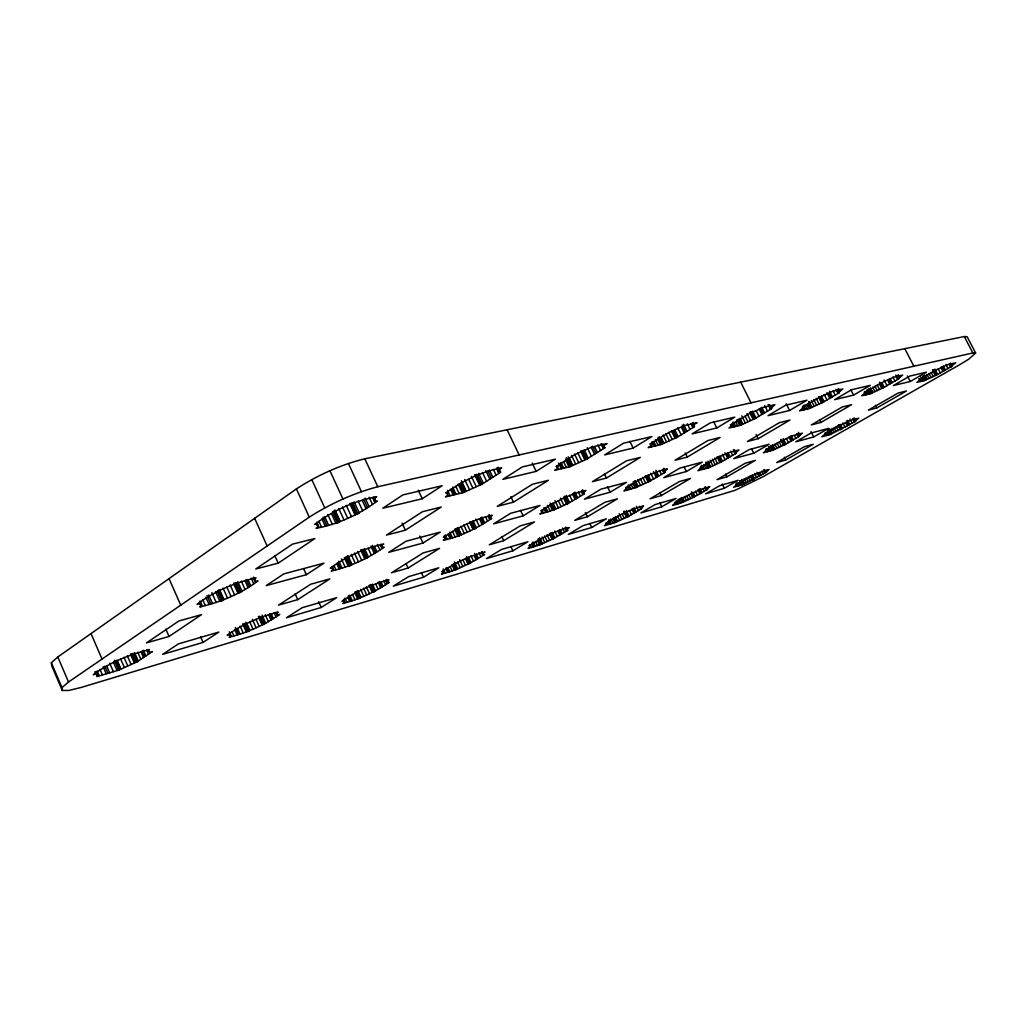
<?xml version="1.0" encoding="UTF-8"?>
<svg xmlns="http://www.w3.org/2000/svg" width="1027" height="1027" viewBox="0 0 1027 1027"><rect width="100%" height="100%" fill="white"/><g stroke="black" fill="none" stroke-linecap="round" stroke-linejoin="round"><path stroke-width="1.5" d="M98.9 675.227L96.692 674.957L96.268 673.892L93.277 674.778C109.812 662.287 129.453 654.674 149.39 649.513L147.31 650.913L149.313 651.272L149.518 652.415L152.381 651.58L137.079 661.824L118.785 670.079L96.885 676.588L98.9 675.227L97.039 670.913M372.557 497.44L374.534 501.702L375.279 499.738L373.956 496.888M582.694 494.141L583.721 491.817L585.916 490.482C569.638 493.974 554.76 501.998 540.857 510.945L542.731 510.432L541.961 512.64L539.83 513.949C555.928 510.368 570.678 502.498 584.479 493.666L582.694 494.141L581.308 491.265M380.465 545.067L381.736 547.827L382.403 546.313L381.389 545.542L383.687 544.066C364.418 548.213 346.266 556.737 330.219 568.124L332.761 567.443L332.273 568.894L333.493 569.561L332.222 566.788M385.947 580.178L387.23 582.951L387.834 581.731L386.948 581.179L388.989 579.908C372.172 584.055 356.292 591.513 342.004 601.231L344.212 600.59L343.75 601.745L344.79 602.233L343.519 599.447M202.049 605.455L199.777 606.983C220.664 602.194 240.806 593.722 258.034 580.884L255.184 581.641L255.389 580.127L253.733 579.446L256.082 577.867C234.913 582.54 214.489 591.154 197.133 604.261L200.137 603.44L200.149 604.877L202.049 605.455L200.149 601.167M663.789 472.471L667.396 468.89C652.299 472.15 638.64 479.879 625.623 487.928L627.266 487.478L623.941 490.932C638.884 487.594 652.44 480.02 665.355 472.048L663.789 472.471L662.479 469.788M496.567 468.517L498.519 472.625L499.7 470.713L498.313 467.298M692.801 427.065L694.663 424.151L697.089 422.675L684.008 425.704L668.256 432.829L650.271 443.844L652.081 443.407L650.515 446.206L648.153 447.656L661.427 444.421L676.742 437.489L694.522 426.667L692.801 427.065L691.428 424.267M489.622 519.007L490.624 517.505L490.072 516.684L492.318 515.272C474.667 519.059 458.312 527.365 443.407 537.391L445.577 536.813L444.73 538.264L445.448 538.995L443.253 540.369C460.712 536.492 476.9 528.353 491.689 518.455L489.622 519.007L488.261 516.119M276.083 612.272L277.341 615.057L277.598 613.864L276.237 613.401L278.304 612.066C260.049 616.649 242.488 624.236 227.147 635.199L229.701 634.442L229.612 635.572L231.152 635.957L229.278 631.746M482.716 555.029L483.062 553.206L485.052 551.987C469.493 555.812 455 563.053 441.636 571.782L443.561 571.217L442.817 572.386L443.459 572.938L441.507 574.119C456.912 570.242 471.29 563.117 484.564 554.49L482.716 555.029L481.419 552.282M603.221 448.08L604.556 445.089L607.06 443.523L591.822 447.053L574.645 454.768L556.056 466.476L558.162 465.976L556.852 467.76L557.173 468.813L554.734 470.34L570.165 466.592L586.815 459.095L605.224 447.605L603.221 448.08L601.154 443.818M566.455 530.561L567.289 528.7L569.228 527.531C554.76 531.087 541.422 538.097 528.866 545.992L530.561 545.491L529.958 547.263L528.045 548.392C542.384 544.785 555.62 537.891 568.085 530.086L566.455 530.561L565.12 527.775M975.65 353.031L968.743 359.193L960.001 364.495L763.138 476.669L735.242 490.251L80.915 687.525L68.77 690.465L62.262 690.465L51.722 665.855L51.35 662.774L57.794 656.998L296.405 488.916C317.369 475.27 340.489 464.807 364.803 458.799L964.289 336.535L967.126 336.702L975.65 353.031L972.864 352.967L377.769 486.747C353.519 493.178 330.424 503.692 309.281 517.146L68.527 682.005L61.992 687.602L62.262 690.465M798.274 436.539L802.318 433.137L792.985 435.615L780.751 441.225L765.898 449.839L767.195 449.492L763.356 452.791L772.843 450.198L784.808 444.704L799.507 436.205L798.274 436.539L796.888 433.766M839.97 391.338L842.846 388.925L832.884 391.236L819.379 397.385L802.639 407.244L804.025 406.923L799.519 410.877L809.661 408.412L822.845 402.391L839.393 392.699L838.083 393.007L839.97 391.338L838.533 388.514M899.729 377.397L902.669 375.073L893.862 377.114L881.256 382.878L865.119 392.237L866.339 391.955L861.692 395.78L870.665 393.598L883.002 387.949L898.946 378.732L897.791 379.002L899.729 377.397L898.368 374.739M771.393 407.95L774.91 404.664L763.549 407.295L749.004 413.894L731.648 424.305L733.227 423.92L728.939 428.028L740.493 425.217L754.678 418.772L771.829 408.541L770.327 408.887L771.393 407.95L769.993 405.151M735.088 453.42L738.965 449.929L728.438 452.714L715.37 458.697L700.042 467.721L701.492 467.324L697.872 470.713L708.54 467.798L721.301 461.945L736.487 453.048L735.088 453.42L733.74 450.712M854.657 421.481L858.816 418.169L850.472 420.39L838.982 425.666L824.591 433.907L825.747 433.599L821.767 436.822L830.252 434.498L855.761 421.186L854.657 421.481L853.206 418.618M706.422 489.648L709.76 486.708C697.076 489.853 685.561 496.362 674.392 502.96L675.74 502.562L672.608 505.425C685.176 502.229 696.627 495.823 707.719 489.276L706.422 489.648L705.113 486.978M950.809 366.575L955.739 362.788L947.908 364.598L936.085 370.015L920.526 378.937L921.617 378.681L916.88 382.365L924.878 380.426L936.457 375.112L951.836 366.331L950.809 366.575L949.397 363.866M316.663 522.294L318.627 526.594L316.059 528.327C338.294 524.194 359.206 514.463 377.333 501.035L374.534 501.702M169.057 636.445L201.497 614.659L178.916 620.95L146.45 642.915L169.057 636.445L165.86 629.192M278.189 563.168L314.84 538.559L292.464 544.143L255.736 568.984L278.189 563.168L274.928 555.928M203.064 642.401L218.828 632.08L178.416 643.89L162.625 654.366L203.064 642.401L200.522 636.65M306.341 574.709L323.98 563.155L283.927 573.849L266.211 585.608L306.341 574.709L303.761 569.022M422.264 498.737L442.136 485.72L402.841 494.924L382.814 508.224L422.264 498.737L418.284 490.238M231.152 635.957L229.149 637.266C247.186 632.606 264.542 625.122 279.78 614.351L277.341 615.057M333.493 569.561L331.246 571.012C350.284 566.75 368.218 558.38 384.149 547.186L381.736 547.827M499.623 470.045L499.109 469.583L501.69 467.914C481.291 471.444 462.535 481.201 445.705 492.986L448.183 492.382L447.207 494.231L448.016 495.245L445.5 496.888L463.626 492.472L481.881 484.295L500.868 472.073L498.519 472.625M297.74 599.627L329.847 578.907L310.667 584.247L278.497 605.134L297.74 599.627L295.173 593.94M405.37 530.189L441.263 507.017L422.469 511.716L386.422 535.093L405.37 530.189L402.109 523.167M321.22 607.471L336.792 597.598L302.092 607.74L286.443 617.753L321.22 607.471L318.64 601.783M422.957 543.052L440.249 532.102L406.153 541.203L388.745 552.333L422.957 543.052L419.709 536.068M536.158 471.38L555.453 459.146L522.332 466.913L502.845 479.378L536.158 471.38L532.204 463.113M344.79 602.233L342.8 603.478C359.424 599.255 375.15 591.911 389.336 582.322L387.23 582.951M408.078 568.047L439.595 548.341L423.111 552.937L391.492 572.796L408.078 568.047L406.127 563.849M513.436 502.164L548.392 480.302L532.371 484.295L497.248 506.362L513.436 502.164L510.83 496.657M423.496 577.225L438.799 567.79L408.682 576.596L393.29 586.147L423.496 577.225L421.532 572.976M523.141 515.836L539.997 505.451L510.624 513.295L493.628 523.86L523.141 515.836L520.509 510.329M633.158 448.067L651.837 436.565L623.543 443.189L604.659 454.91L633.158 448.067L629.859 441.302M503.718 540.69L534.515 521.909L520.188 525.888L489.276 544.811L503.718 540.69L501.728 536.479M606.418 478.056L640.334 457.374L626.509 460.815L592.425 481.676L606.418 478.056L604.441 473.96M512.909 550.78L527.878 541.755L501.497 549.471L486.413 558.611L512.909 550.78L510.881 546.505M610.128 492.215L626.521 482.343L600.949 489.173L584.414 499.199L610.128 492.215L607.458 486.708M716.769 427.977L734.806 417.116L710.35 422.842L692.121 433.895L716.769 427.977L713.919 422.225M587.418 516.735L617.42 498.814L604.864 502.306L574.735 520.368L587.418 516.735L585.377 512.499M687.256 457.092L720.081 437.476L708.039 440.48L675.034 460.263L687.256 457.092L685.24 453.01M591.732 527.467L606.341 518.828L583.041 525.644L568.316 534.399L591.732 527.467L589.806 523.449M686.37 471.509L702.275 462.111L679.823 468.107L663.763 477.658L686.37 471.509L684.316 467.349M789.596 410.479L806.978 400.196L785.629 405.203L768.042 415.653L789.596 410.479L786.22 403.765M615.597 522.371L627.972 516.684L641.939 508.493L640.501 508.917L643.595 505.926C630.077 509.264 617.702 516.016 605.891 523.218L607.393 522.769L604.531 525.657L615.597 522.371L613.555 518.134M661.272 495.592L690.452 478.466L679.348 481.56L650.052 498.814L661.272 495.592L659.873 492.729M758.17 438.696L789.93 420.056L779.339 422.7L747.412 441.494L758.17 438.696L756.116 434.575M661.747 506.76L675.984 498.48L655.239 504.539L640.899 512.935L661.747 506.76L659.745 502.665M753.741 453.215L769.159 444.242L749.286 449.556L733.714 458.658L753.741 453.215L751.623 448.966M853.578 395.1L870.344 385.343L851.55 389.747L834.592 399.67L853.578 395.1L850.805 389.682M726.936 476.81L755.281 460.404L745.397 463.164L716.936 479.673L726.936 476.81L725.601 474.102M820.907 422.431L851.601 404.664L842.23 407.013L811.369 424.908L820.907 422.431L819.495 419.632M724.356 488.249L738.195 480.302L719.632 485.72L705.665 493.782L724.356 488.249L722.263 484.025M813.705 436.937L828.648 428.349L810.919 433.086L795.835 441.79L813.705 436.937L811.009 431.584M910.243 381.492L926.405 372.198L909.729 376.113L893.374 385.536L910.243 381.492L907.393 375.959M742.495 484.641L766.668 472.035L765.513 472.381L769.005 469.493C757.079 472.484 746.295 478.736 735.717 484.834L736.924 484.474L733.599 487.286L742.495 484.641L740.454 480.52M785.706 459.993L813.217 444.267L804.359 446.732L776.72 462.561L785.706 459.993L784.307 457.195M876.788 407.937L906.469 390.992L898.099 393.071L868.264 410.158L876.788 407.937L875.44 405.293M318.627 526.594L317.15 525.619L317.638 523.744L314.673 524.45C332.953 510.753 354.161 500.791 376.716 496.85L374.059 498.647L375.279 499.738M964.289 336.535L972.864 352.967M950.514 363.032L951.926 365.74M949.924 363.738L951.323 366.446M949.564 363.828L950.963 366.536M949.23 364.315L950.63 367.011M945.88 364.482L947.972 368.526M943.235 365.997L945.328 370.041M942.029 366.69L944.121 370.734M940.835 367.371L942.927 371.415M938.19 368.886L940.283 372.929M934.865 369.052L937.651 374.431M933.671 369.733L936.457 375.112M933.504 369.771L936.29 375.15M933.145 369.861L935.931 375.24M932.786 369.938L935.571 375.317M933.312 371.325L935.404 375.356M931.078 372.416L933.171 376.447M928.909 373.43L930.988 377.474M926.816 374.367L928.896 378.411M924.839 375.214L926.919 379.258M924.518 375.394L926.611 379.438M923.812 375.792L925.905 379.836M923.119 376.203L925.199 380.234M922.798 376.383L924.878 380.426M922.875 377.872L924.261 380.568M920.808 376.858L922.901 380.901M904.8 348.667L913.863 366.228M920.128 378.539L921.527 381.235M919.499 378.681L920.898 381.389M918.87 378.835L920.269 381.543M897.534 375.484L898.907 378.141M895.737 375.035L897.97 378.963M896.34 376.806L897.701 379.451M892.899 377.089L894.941 381.043M890.165 378.681L892.193 382.635M888.92 379.399L890.948 383.353M887.675 380.118L889.703 384.072M884.042 379.951L886.969 385.651M882.039 382.955L884.234 387.23M879.895 382.288L883.002 387.949M879.484 382.391L882.411 388.09M879.818 383.905L882 388.193M879.625 383.957L881.821 388.232M877.263 385.099L879.459 389.387M874.94 386.191L877.135 390.465M872.719 387.179L874.901 391.467M870.588 388.078L872.783 392.365M870.267 388.27L872.449 392.558M869.535 388.694L871.73 392.982M868.803 389.117L870.999 393.405M868.483 389.31L870.665 393.598M867.776 389.477L869.972 393.765M866.416 390.17L868.444 394.137M865.543 391.865L866.904 394.509M864.85 392.032L866.197 394.676M864.143 392.198L865.491 394.843M854.156 417.886L855.607 420.749M853.373 418.58L854.823 421.429M853.193 418.965L854.631 421.815M837.737 389.284L839.175 392.109M836.851 390.132L838.289 392.956M835.952 389.233L838.096 393.457M850.009 418.952L852.179 423.227M833.09 390.915L835.233 395.138M847.557 420.364L849.727 424.626M846.441 420.993L848.61 425.255M846.055 423.047L847.493 425.897M829.534 391.184L832.383 396.807M828.956 393.354L831.087 397.565M842.897 423.034L845.054 427.296M826.953 392.712L829.803 398.322M840.458 424.421L842.615 428.683M824.116 394.381L826.966 399.978M839.354 425.062L841.511 429.312M839.175 425.101L841.331 429.363M838.789 425.204L840.946 429.466M838.417 425.306L840.574 429.568M838.237 425.358L840.394 429.62M821.292 396.05L824.129 401.647M836.081 426.41L838.237 430.66M820.008 396.794L822.845 402.391M819.803 396.846L822.64 402.443M819.353 396.961L822.191 402.558M818.891 397.064L821.728 402.661M818.686 397.115L821.523 402.712M833.975 427.399L836.132 431.648M831.934 428.31L834.091 432.572M816.17 398.335L819.007 403.945M829.983 429.145L832.14 433.42M829.688 429.312L831.844 433.587M829.046 429.697L831.202 433.959M813.705 399.49L816.529 405.087M829.11 431.481L830.548 434.331M828.096 430.236L830.252 434.498M827.441 430.403L829.598 434.678M811.304 400.556L814.141 406.166M826.709 432.226L828.147 435.076M825.246 432.624L826.684 435.474M809.019 401.518L811.856 407.128M808.673 401.711L811.51 407.334M808.634 403.56L810.752 407.77M807.877 404.009L810.008 408.207M807.543 404.202L809.661 408.412M806.747 404.394L808.878 408.605M805.014 404.805L807.145 409.028M803.268 405.229L805.399 409.452M803.191 406.82L804.616 409.645M802.395 407.013L803.82 409.837M798.48 432.38L799.879 435.153M797.08 433.715L798.467 436.488M796.965 434.113L798.351 436.873M794.436 435.576L795.822 438.349M791.201 435.666L793.28 439.813M790.058 436.334L792.138 440.467M788.916 437.001L790.983 441.135M786.387 438.465L788.466 442.598M768.979 404.522L771.084 408.707M768.466 404.638L770.571 408.836M768.222 404.689L770.481 409.337M783.19 438.542L785.95 444.049M782.741 440.583L784.808 444.704M782.548 440.634L784.615 444.768M764.717 405.537L767.516 411.108M782.112 440.75L784.179 444.884M780.995 439.492L783.755 444.999M780.802 439.543L783.562 445.05M761.764 407.295L764.563 412.867M779.223 442.021L781.29 446.154M760.429 408.104L763.215 413.676M776.99 443.073L779.057 447.207M759.094 408.9L761.88 414.472M774.807 444.049L776.874 448.183M756.154 410.672L758.94 416.23M772.728 444.935L774.794 449.069M772.42 445.115L774.486 449.248M740.685 382.134L751.032 402.828M771.752 445.5L773.819 449.633M771.072 445.898L773.138 450.031M770.776 446.065L772.843 450.198M752.534 411.031L756 417.976M770.032 446.27L772.099 450.404M751.199 411.827L754.678 418.772M750.968 411.891L754.434 418.823M768.414 446.706L770.481 450.84M750.442 412.007L753.921 418.952M749.928 412.135L753.394 419.08M750.39 413.573L753.163 419.132M767.477 448.529L768.864 451.289M766.733 448.722L768.119 451.495M765.988 448.927L767.374 451.7M747.014 413.496L750.48 420.441M745.063 416.115L747.836 421.673M741.789 415.858L745.255 422.816M739.992 418.297L742.765 423.856M739.645 418.502L742.418 424.074M764.319 469.557L765.693 472.33M738.862 418.977L741.635 424.536M764.139 469.621L765.641 472.625M738.079 419.44L740.852 424.998M737.733 419.658L740.493 425.217M736.834 419.863L739.607 425.435M761.983 471.175L763.356 473.935M735.55 421.725L737.63 425.91M759.71 472.484L761.071 475.231M733.56 422.2L735.653 426.398M758.671 473.075L760.044 475.822M732.662 422.418L734.754 426.616M756.95 472.292L759.004 476.412M732.456 424.035L733.843 426.834M730.454 424.51L731.853 427.322M754.691 473.588L756.732 477.709M752.419 474.885L754.473 479.006M751.392 475.475L753.446 479.596M751.212 475.527L753.266 479.648M750.814 475.642L752.855 479.763M750.416 475.758L752.457 479.879M750.223 475.809L752.277 479.943M734.652 449.929L736 452.65M748.157 476.823L750.211 480.944M734.446 450.519L735.794 453.241M733.265 449.685L735.293 453.754M746.115 477.786L748.157 481.907M730.659 451.225L732.675 455.282M744.113 478.685L746.167 482.806M742.2 479.506L744.254 483.64M741.93 479.673L743.972 483.794M728.04 452.766L730.056 456.822M742.007 481.393L743.368 484.141M741.404 481.74L742.765 484.487M726.859 453.459L728.875 457.516M739.761 480.713L741.802 484.847M725.011 452.804L727.681 458.209M738.914 482.549L740.287 485.296M737.399 482.998L738.76 485.745M722.405 454.332L725.088 459.737M736.693 483.191L738.066 485.964M736 483.396L737.373 486.169M719.811 455.872L722.482 461.264M718.643 456.566L721.301 461.945M718.425 456.617L721.082 462.009M718.605 458.093L720.607 462.137M717.462 456.874L720.132 462.266M717.244 456.938L719.914 462.33M714.831 458.106L717.501 463.498M712.456 459.21L715.126 464.615M693.084 422.469L694.47 425.281M692.429 423.291L693.816 426.102M710.119 460.25L712.789 465.655M691.055 423.317L693.122 427.514M707.873 461.213L710.543 466.617M708.232 462.741L710.235 466.797M707.539 463.151L709.541 467.208M687.294 423.792L690.054 429.389M706.178 462.214L708.848 467.606M705.87 462.394L708.54 467.798M705.703 463.973L707.706 468.017M703.88 464.461L705.883 468.517M683.546 424.279L686.986 431.25M702.725 466.309L704.06 469.018M682.159 425.127L685.6 432.097M701.223 465.18L703.225 469.249M701.056 466.759L702.391 469.48M681.466 427.36L684.213 432.945M677.743 427.835L681.171 434.793M705.318 486.914L706.653 489.892M674.7 429.697L678.128 436.655M702.994 488.57L704.304 491.24M673.327 430.544L676.742 437.489M673.057 430.595L676.472 437.553M672.454 430.737L675.882 437.695M671.863 430.878L675.278 437.836M671.594 430.942L675.009 437.9M699.99 488.595L701.967 492.601M698.938 489.211L700.902 493.217M697.872 489.828L699.836 493.82M668.718 432.341L672.146 439.299M695.549 491.188L697.5 495.181M665.868 433.664L669.296 440.634M693.212 492.536L695.176 496.516M691.505 491.817L694.124 497.132M691.954 493.204L693.918 497.196M663.07 434.896L666.484 441.867M691.518 493.332L693.469 497.325M691.068 493.461L693.02 497.453M690.863 493.525L692.814 497.517M661.041 437.412L663.776 442.996M660.682 437.643L663.416 443.215M688.681 494.59L690.645 498.583M659.18 436.745L662.608 443.703M659.064 438.632L661.799 444.203M658.012 437.463L661.427 444.421M686.511 495.605L688.475 499.597M657.665 439.094L660.4 444.678M684.393 496.555L686.357 500.547M655.393 439.633L658.14 445.23M682.339 497.44L684.303 501.433M682.056 497.607L684.021 501.6M653.801 441.571L655.868 445.782M681.44 497.967L683.404 501.959M680.824 498.326L682.775 502.319M652.761 441.828L654.828 446.026M680.542 498.48L682.493 502.473M679.771 498.711L681.735 502.704M651.721 442.072L653.788 446.283M663.866 468.325L665.188 471.021M663.326 468.98L664.649 471.675M678.077 499.212L680.041 503.204M650.117 444.023L651.49 446.835M662.723 469.724L664.135 472.779M677.037 501.035L678.346 503.718M676.267 501.266L677.576 503.949M675.496 501.497L676.806 504.167M659.462 470.379L661.427 474.397M655.919 470.238L658.731 476.002M655.393 472.42L657.511 476.733M653.48 471.701L656.292 477.465M650.797 473.319L653.608 479.07M648.127 474.91L650.925 480.662M646.907 475.642L649.706 481.393M646.663 475.706L649.462 481.458M646.124 475.86L648.923 481.599M645.572 476.002L648.384 481.753M645.328 476.066L648.127 481.817M642.774 477.311L645.572 483.062M640.219 478.492L643.03 484.243M637.716 479.609L640.527 485.36M635.289 480.636L638.088 486.4M634.968 480.829L637.767 486.593M634.956 482.703L637.061 487.016M633.543 481.689L636.342 487.44M633.223 481.881L636.021 487.632M632.991 483.576L635.084 487.889M630.925 484.128L633.017 488.454M628.999 485.001L630.95 489.019M639.474 506.311L640.848 509.135M628.049 485.245L630.013 489.276M627.767 486.849L629.063 489.532M636.368 506.311L638.435 510.547M625.674 487.414L626.983 490.11M633.967 507.723L636.021 511.959M602.772 444.229L604.158 447.066M601.475 443.741L603.773 448.504M632.876 508.365L634.93 512.601M631.798 509.007L633.839 513.243M597.855 444.832L600.59 450.494M629.397 510.419L631.451 514.655M626.329 510.419L629.05 516.055M594.684 446.822L597.419 452.471M625.931 512.46L627.972 516.684M625.7 512.537L627.741 516.761M624.519 511.266L627.24 516.902M592.566 446.309L595.981 453.369M624.018 511.42L626.752 517.056M623.787 511.485L626.521 517.12M591.128 447.22L594.543 454.268M622.169 514.013L624.211 518.237M587.303 447.785L591.385 456.232M619.191 513.68L621.913 519.315M617.599 516.106L619.64 520.342M584.17 449.762L588.24 458.196M615.404 517.043L617.445 521.28M615.109 517.223L617.15 521.446M582.745 450.648L586.815 459.095M582.425 450.725L586.507 459.159M614.48 517.595L616.521 521.832M581.731 450.892L585.814 459.326M613.838 517.967L615.879 522.204M581.038 451.046L585.12 459.493M580.73 451.123L584.812 459.57M612.695 518.391L614.737 522.627M610.795 518.943L612.849 523.192M577.636 452.625L581.718 461.072M608.895 519.508L610.949 523.757M608.716 521.177L610.089 524.014M607.856 521.434L609.216 524.271M574.555 454.05L578.625 462.509M571.5 455.385L575.569 463.845M569.189 458.029L572.591 465.077M568.136 456.848L572.206 465.321M567.982 458.787L571.371 465.834M582.527 489.776L583.914 492.652M566.468 457.901L570.537 466.361M582.091 490.444L583.477 493.319M566.095 458.145L570.165 466.592M581.59 491.188L583.22 494.436M565.569 459.839L568.971 466.887M578.368 491.83L580.435 496.131M563.618 461.868L566.339 467.529M560.973 462.497L563.695 468.171M574.902 492.087L577.662 497.813M560.447 464.204L562.501 468.466M573.644 492.857L576.391 498.583M558.56 463.074L561.294 468.748M572.386 493.628L575.133 499.353M557.263 466.553L558.624 469.403M569.626 495.322L572.373 501.035M566.198 495.579L569.626 502.704M564.953 496.336L568.367 503.474M564.67 496.413L568.085 503.551M564.041 496.58L567.469 503.718M564.105 498.172L566.853 503.885M563.823 498.249L566.57 503.962M560.408 498.146L563.836 505.284M558.367 500.842L561.101 506.568M554.965 500.611L558.393 507.762M565.813 527.095L567.135 529.881M565.376 527.698L566.955 530.754M553.014 503.153L555.748 508.878M552.68 503.358L555.414 509.084M551.948 503.808L554.683 509.533M551.217 504.257L553.951 509.97M562.488 528.071L564.478 532.23M550.202 503.025L553.617 510.175M549.817 504.745L552.552 510.47M560.023 529.547L562.013 533.706M547.455 505.387L550.19 511.112M558.906 530.214L560.896 534.374M557.789 530.882L559.779 535.041M545.773 507.454L547.827 511.754M544.695 507.749L546.762 512.049M507.12 429.774L519.148 454.961M543.617 508.031L545.684 512.345M554.683 530.972L557.314 536.505M541.922 510.124L543.296 512.999M552.231 532.435L554.862 537.968M551.114 533.103L553.758 538.636M550.857 533.18L553.502 538.713M550.305 533.347L552.937 538.88M549.74 533.514L552.372 539.047M549.484 533.578L552.115 539.111M547.044 534.772L549.676 540.305M544.58 535.914L547.224 541.447M542.153 537.005L544.785 542.538M539.778 538.02L542.41 543.553M539.483 538.199L542.115 543.732M538.828 538.584L541.46 544.13M538.841 540.369L540.805 544.515M537.878 539.162L540.51 544.695M537.57 540.818L539.547 544.978M535.439 541.447L537.416 545.607M498.39 467.965L499.7 470.713M533.308 542.076L535.285 546.248M497.376 467.465L499.327 471.573M498.005 470.135L499.379 473.036M532.333 542.359L534.31 546.531M496.94 468.428L498.891 472.536M532.012 544.04L533.334 546.826M529.868 544.682L531.19 547.468M493.345 469.365L496.092 475.154M489.404 470.032L492.819 477.26M487.915 470.995L491.33 478.21M485.758 470.52L489.853 479.16M482.51 472.625L486.605 481.252M478.595 473.28L483.358 483.345M477.812 475.668L481.881 484.295M476.759 474.32L481.522 484.385M475.95 474.513L480.7 484.577M475.129 474.705L479.891 484.77M474.756 474.782L479.519 484.86M471.419 476.412L476.181 486.49M489.25 514.604L490.624 517.505M488.942 515.272L490.315 518.173M488.582 516.029L489.943 518.917M468.736 479.404L472.805 488.043M485.489 516.735L487.53 521.048M464.692 479.429L469.442 489.507M481.971 517.082L484.68 522.833M480.675 517.89L483.383 523.642M461.38 480.764L466.13 490.867M479.391 518.699L482.087 524.45M461.662 482.459L465.745 491.111M460.815 483.024L464.884 491.676M459.955 483.576L464.024 492.228M459.557 483.833L463.626 492.472M475.873 519.046L479.25 526.209M458.158 484.166L462.227 492.819M473.049 520.817L476.425 527.981M455.744 486.336L459.146 493.563M471.778 521.626L475.142 528.777M471.444 521.716L474.821 528.866M470.738 521.896L474.102 529.059M470.019 522.088L473.383 529.252M469.686 522.178L473.062 529.341M452.637 487.08L456.039 494.321M482.01 551.589L483.319 554.349M482.112 552.449L483.409 555.196M451.906 488.865L454.627 494.667M450.481 489.199L453.215 495.014M466.772 523.603L470.135 530.766M478.941 552.616L480.867 556.737M447.502 490.277L450.083 495.771M463.819 524.977L467.182 532.14M476.412 554.156L478.351 558.277M474.628 553.489L477.196 558.983M460.866 526.273L464.243 533.449M474.127 555.556L476.053 559.676M457.965 527.48L461.341 534.656M470.969 555.723L473.537 561.204M457.631 527.685L460.995 534.874M456.874 528.16L460.237 535.337M456.129 528.635L459.493 535.812M455.783 528.854L459.146 536.017M468.466 557.263L471.034 562.732M454.563 529.175L457.926 536.364M466.682 556.583L469.891 563.425M467.041 558.033L469.596 563.515M466.399 558.226L468.967 563.707M465.757 558.406L468.325 563.887M465.462 558.495L468.03 563.977M452.509 531.344L455.205 537.095M462.869 559.754L465.436 565.248M449.787 532.076L452.483 537.84M449.223 533.86L451.251 538.187M447.977 534.194L450.006 538.52M459.595 559.612L462.805 566.468M445.23 534.926L447.258 539.278M457.618 562.154L460.186 567.636M444.088 536.081L445.448 538.995M454.396 561.872L457.606 568.74M454.73 563.425L457.297 568.919M454.075 563.836L456.63 569.33M453.408 564.247L455.962 569.728M453.1 564.426L455.667 569.921M452.008 564.747L454.563 570.242M450.224 566.84L452.15 570.961M447.798 567.546L449.723 571.68M446.694 567.88L448.619 572.013M445.59 568.201L447.515 572.334M443.15 568.919L445.076 573.066M364.803 458.799L377.769 486.747M373.828 497.774L375.15 500.624M373.661 498.75L374.971 501.6M369.155 497.248L372.429 504.321M365.15 498.095L369.065 506.581M348.397 463.421L361.414 491.599M363.635 499.122L367.55 507.595M362.12 500.149L366.023 508.609M381.004 544.22L382.288 546.98M380.85 544.978L382.121 547.725M358.128 500.983L362.685 510.843M377.358 544.426L379.887 549.933M354.174 501.818L359.36 513.076M374.444 546.313L376.973 551.807M352.659 502.832L357.845 514.091M372.287 545.376L375.651 552.654M352.222 502.935L357.409 514.193M386.897 580.306L388.167 583.066M351.26 503.166L356.446 514.424M370.978 546.223L374.329 553.502M386.434 579.485L387.718 582.258M386.28 580.088L387.551 582.848M350.284 503.384L355.47 514.655M349.848 503.487L355.034 514.758M383.674 580.55L385.574 584.671M368.077 548.11L371.427 555.376M346.215 505.271L351.401 516.542M329.898 470.674L342.928 498.994M381.107 582.155L382.994 586.289M364.521 548.521L368.526 557.237M379.297 581.513L381.826 587.02M363.211 549.368L367.217 558.085M378.129 582.258L380.658 587.739M362.839 549.471L366.844 558.187M342.505 506.966L347.691 518.237M362.005 549.689L366.01 558.406M361.17 549.92L365.176 558.637M360.785 550.01L364.803 558.739M375.574 583.862L378.09 589.344M338.769 508.57L343.942 519.855M357.64 551.55L361.645 560.28M372.39 584.093L375.535 590.949M371.235 584.825L374.367 591.668M370.901 584.915L374.046 591.77M370.169 585.133L373.315 591.976M335.046 510.06L340.232 521.357M369.438 585.339L372.583 592.194M354.431 553.039L358.436 561.756M334.648 510.342L339.834 521.626M369.104 585.441L372.249 592.297M333.775 510.933L338.949 522.217M332.889 511.536L338.063 522.807M332.491 511.805L337.665 523.077M366.331 586.789L369.476 593.645M351.208 554.452L355.214 563.181M331.477 513.603L335.996 523.488M363.507 588.112L366.639 594.967M347.999 555.774L352.004 564.503M347.652 555.992L351.658 564.734M311.759 479.545L324.737 507.877M327.78 514.476L332.324 524.373M346.882 556.493L350.887 565.222M346.125 556.993L350.117 565.723M360.657 589.37L363.802 596.225M345.765 557.212L349.771 565.954M344.34 557.597L348.333 566.339M324.725 516.761L328.627 525.272M357.832 590.551L360.978 597.419M357.524 590.743L360.67 597.611M323.043 517.159L326.933 525.683M356.844 591.167L359.989 598.035M341.413 558.958L345.188 567.199M356.176 591.603L359.309 598.459M355.868 591.796L359.001 598.651M322.003 518.982L325.251 526.094M354.61 592.155L357.743 599.023M338.859 561.191L342.017 568.072M318.909 521.305L321.515 527.005M338.05 562.95L340.566 568.47M352.466 594.351L354.983 599.845M336.599 563.348L339.115 568.868M349.693 595.159L352.21 600.679M316.919 524.001L318.229 526.864M348.423 595.532L350.952 601.052M334.032 565.595L335.919 569.741M347.781 597.278L349.681 601.424M296.405 488.916L309.281 517.146M344.995 598.112L346.882 602.258M254.657 518.327L267.148 545.992M274.081 612.631L275.968 616.803M271.475 614.326L273.349 618.498M253.72 577.264L255.633 581.526M253.271 577.379L255.184 581.641M269.665 613.71L272.155 619.255M268.471 614.467L270.974 620.026M251.166 578.124L253.708 583.785M265.248 614.762L268.368 621.694M248.2 580.127L250.742 585.762M246.236 579.613L249.394 586.661M262.039 615.07L265.762 623.363M261.487 617.214L264.594 624.134M244.888 580.512L248.046 587.56M261.102 617.317L264.209 624.236M259.638 616.187L263.361 624.493M258.791 616.431L262.514 624.737M258.406 616.534L262.142 624.852M241.319 581.089L245.094 589.537M256.057 619.371L259.151 626.303M237.763 581.667L242.167 591.501M236.428 582.566L240.831 592.399M235.979 582.681L240.382 592.515M252.372 619.409L256.095 627.728M235.003 582.938L239.407 592.784M234.015 583.208L238.418 593.054M233.578 583.323L237.982 593.17M249.895 622.157L252.989 629.102M230.164 584.992L234.567 594.838M246.788 623.466L249.882 630.398M245.851 622.272L249.574 630.604M245.787 624.108L248.881 631.053M245.094 624.557L248.187 631.489M244.169 623.376L247.879 631.695M226.646 586.61L231.049 596.456M242.719 623.8L246.429 632.118M240.138 626.123L243.232 633.068M223.077 588.15L227.48 598.009M237.545 628.447L240.036 634.031M219.496 589.614L223.899 599.486M219.149 589.857L223.539 599.717M235.465 627.484L238.572 634.468M218.366 590.384L222.769 600.243M217.596 590.91L221.986 600.769M234.618 629.307L237.109 634.891M217.236 591.141L221.639 601M215.554 591.603L219.945 601.463M231.999 631.656L233.874 635.854M211.819 592.592L216.222 602.49M229.599 633.351L230.844 636.162M208.712 595.005L212.486 603.504M207.005 595.467L210.779 603.979M205.913 597.342L209.072 604.441M202.768 599.781L205.297 605.468M199.79 601.398L201.69 605.686M199.61 602.233L201.51 606.508M199.597 602.4L200.868 605.275M169.031 578.637L180.752 605.16M146.668 649.898L148.53 654.16M143.421 650.258L145.898 655.932M142.227 651.054L144.704 656.728M141.033 651.863L143.51 657.524M137.798 652.209L140.879 659.283M134.576 652.556L138.273 661.029M133.394 653.352L137.079 661.824M132.945 653.48L136.642 661.953M131.957 653.775L135.654 662.248M130.968 654.058L134.665 662.543M130.532 654.186L134.216 662.672M127.309 655.752L131.007 664.238M123.985 657.293L127.669 665.778M120.557 658.795L124.254 667.28M117.117 660.22L120.801 668.718M116.796 660.438L120.48 668.936M116.102 660.9L119.787 669.399M115.422 661.375L119.106 669.861M114.485 660.168L118.785 670.079M113.406 662.081L117.091 670.58M109.671 663.172L113.368 671.684M106.538 665.689L109.619 672.801M91.018 633.595L102.032 659.052M104.818 666.189L107.899 673.314M103.111 666.69L106.192 673.815M99.94 669.232L102.418 674.944M97.347 672.569L98.579 675.432M96.756 671.774L98.618 676.074M96.333 672.326L97.578 675.201M95.447 672.082L96.692 674.957M95.01 671.645L96.256 674.521M57.794 656.998L68.527 682.005M51.35 662.774L61.992 687.602"/></g></svg>
